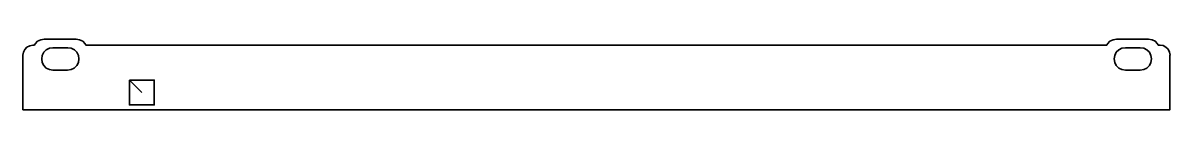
# Model space of a CAD drawing. Header units: inches. Extents: x 0.33 to 9.43, y 12.55 to 13.12.
import ezdxf

# ---------------------------------------------------------------- set-up
doc = ezdxf.new("R2010")
doc.units = ezdxf.units.IN
doc.header["$MEASUREMENT"] = 0
for name, color, linetype in [('First LED Indicators', 7, 'Continuous'), ('Layer 1', 7, 'Continuous'), ('Led Positions', 7, 'Continuous')]:
    doc.layers.add(name, color=color, linetype=linetype)

msp = doc.modelspace()

# ---------------------------------------------------------------- linework, layer by layer
at = {"layer": 'First LED Indicators', "color": 30, "lineweight": 35, "true_color": 0xff9f1d}
msp.add_lwpolyline([(1.1736, 12.7903), (1.2722, 12.6917)], dxfattribs=at)
at = {"layer": 'Layer 1', "color": 88, "lineweight": 35, "true_color": 0x105111}
for points in [[(9.4319, 12.9875), (9.4278, 13.0125), (9.4167, 13.0347), (9.3986, 13.0528), (9.3764, 13.0639), (9.3514, 13.0681), (9.3389, 13.0681), (9.3333, 13.0792), (9.3139, 13.0986), (9.2889, 13.1111), (9.2611, 13.1153), (9.0069, 13.1153), (8.9792, 13.1111), (8.9542, 13.0986), (8.9347, 13.0792), (8.9292, 13.0681), (0.8292, 13.0681), (0.8236, 13.0792), (0.8042, 13.0986), (0.7792, 13.1111), (0.7514, 13.1153), (0.4986, 13.1153), (0.4708, 13.1111), (0.4458, 13.0986), (0.4264, 13.0792), (0.4208, 13.0667), (0.4083, 13.0667), (0.3833, 13.0625), (0.3611, 13.0514), (0.3431, 13.0333), (0.3333, 13.0125), (0.3292, 12.9875), (0.3292, 12.5542), (9.4306, 12.5542), (9.4306, 12.9875), (9.4319, 12.9875)], [(0.5667, 12.8694), (0.5389, 12.8736), (0.5139, 12.8861), (0.4944, 12.9056), (0.4819, 12.9306), (0.4778, 12.9583), (0.4819, 12.9861), (0.4944, 13.0111), (0.5139, 13.0306), (0.5389, 13.0431), (0.5667, 13.0472), (0.6847, 13.0472), (0.7125, 13.0431), (0.7375, 13.0306), (0.7569, 13.0111), (0.7694, 12.9861), (0.7736, 12.9583), (0.7694, 12.9306), (0.7569, 12.9056), (0.7361, 12.8861), (0.7111, 12.8736), (0.6833, 12.8694), (0.5667, 12.8694)], [(9.0778, 12.8694), (9.05, 12.8736), (9.025, 12.8861), (9.0056, 12.9056), (8.9931, 12.9306), (8.9889, 12.9583), (8.9931, 12.9861), (9.0056, 13.0111), (9.025, 13.0306), (9.05, 13.0431), (9.0778, 13.0472), (9.1958, 13.0472), (9.2236, 13.0431), (9.2486, 13.0306), (9.2681, 13.0111), (9.2806, 12.9861), (9.2847, 12.9583), (9.2806, 12.9306), (9.2681, 12.9056), (9.2486, 12.8861), (9.2236, 12.8736), (9.1958, 12.8694), (9.0778, 12.8694)]]:
    msp.add_lwpolyline(points, dxfattribs=at)
at = {"layer": 'Led Positions', "color": 30, "lineweight": 35, "true_color": 0xff9f1d}
msp.add_lwpolyline([(1.1736, 12.7903), (1.3708, 12.7903), (1.3708, 12.5931), (1.1736, 12.5931), (1.1736, 12.7903)], dxfattribs=at)

doc.saveas('drawing.dxf')
